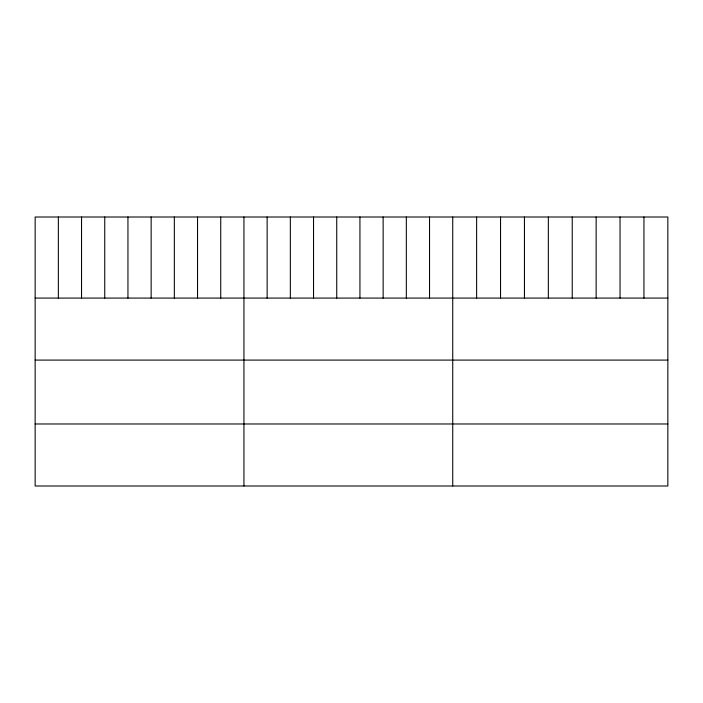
<?xml version="1.0" encoding="UTF-8"?>
<svg xmlns="http://www.w3.org/2000/svg" width="703" height="703" viewBox="0 0 703 703"><rect width="100%" height="100%" fill="white"/><g stroke="black" fill="none" stroke-linecap="round" stroke-linejoin="round"><path stroke-width="1.05" d="M667.85 298.081L667.85 485.993L35.15 485.993L35.15 217.007L667.85 217.007L667.85 298.081L35.15 298.081M35.15 360.094L667.85 360.094M35.15 423.979L667.85 423.979M643.948 217.007L643.948 298.081M620.046 217.007L620.046 298.081M596.144 217.007L596.144 298.081M572.242 217.007L572.242 298.081M548.34 217.007L548.34 298.081M524.438 217.007L524.438 298.081M500.536 217.007L500.536 298.081M476.634 217.007L476.634 298.081M452.732 217.007L452.732 485.993M429.533 217.007L429.533 298.081M406.334 217.007L406.334 298.081M383.135 217.007L383.135 298.081M359.936 217.007L359.936 298.081M336.737 217.007L336.737 298.081M313.538 217.007L313.538 298.081M290.339 217.007L290.339 298.081M267.14 217.007L267.14 298.081M243.941 217.007L243.941 485.993M220.742 217.007L220.742 298.081M197.543 217.007L197.543 298.081M174.344 217.007L174.344 298.081M151.145 217.007L151.145 298.081M127.946 217.007L127.946 298.081M104.747 217.007L104.747 298.081M81.548 217.007L81.548 298.081M58.349 217.007L58.349 298.081"/></g></svg>
